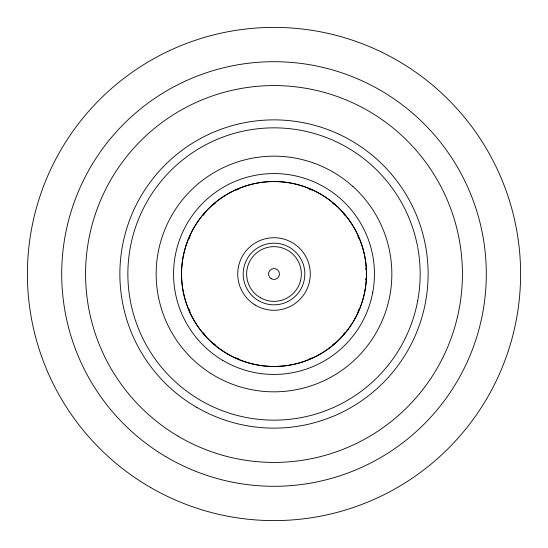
<?xml version="1.0" encoding="UTF-8"?>
<svg xmlns="http://www.w3.org/2000/svg" width="548" height="548" viewBox="0 0 548 548"><rect width="100%" height="100%" fill="white"/><g stroke="black" fill="none" stroke-linecap="round" stroke-linejoin="round"><path stroke-width="0.82" d="M372.763 292.276L372.661 292.817M417.72 300.599L417.569 301.386A146.145 146.145 0 0 1 193.136 395.731A146.145 146.145 0 0 1 193.136 152.269A146.145 146.145 0 0 1 417.576 246.614M358.118 312.374A92.379 92.379 0 0 0 356.049 231.379A92.913 92.913 0 0 0 342.637 212.035A91.817 91.817 0 0 0 332.383 202.287A92.907 92.907 0 0 0 312.381 189.868M312.374 189.889A92.359 92.359 0 0 0 231.386 191.958A92.893 92.893 0 0 0 212.035 205.363A91.79 91.79 0 0 0 202.287 215.617A92.893 92.893 0 0 0 189.868 235.619M189.889 235.626A92.359 92.359 0 0 0 191.958 316.614A92.893 92.893 0 0 0 205.363 335.965A91.79 91.79 0 0 0 215.617 345.713A92.893 92.893 0 0 0 235.619 358.132M235.626 358.111A92.359 92.359 0 0 0 316.614 356.042A92.907 92.907 0 0 0 335.965 342.637A91.817 91.817 0 0 0 345.713 332.383M358.132 312.381A92.913 92.913 0 0 1 345.713 332.383M365.845 278.329A91.859 91.859 0 0 1 365.769 279.775M358.899 309.291A91.859 91.859 0 0 1 357.967 311.449M357.967 236.551A91.859 91.859 0 0 1 358.899 238.709M365.769 268.225A91.859 91.859 0 0 1 365.845 269.671M343.295 213.549A92.393 92.393 0 0 1 344.815 215.337M332.663 203.185A91.304 91.304 0 0 1 334.451 204.705M236.551 190.033A91.845 91.845 0 0 1 238.709 189.108M309.291 189.108A91.845 91.845 0 0 1 311.449 190.033M213.549 204.705A92.379 92.379 0 0 1 215.343 203.185M203.185 215.337A91.276 91.276 0 0 1 204.705 213.549M190.033 311.449A91.845 91.845 0 0 1 189.108 309.291M189.108 238.709A91.845 91.845 0 0 1 190.033 236.551M204.705 334.451A92.379 92.379 0 0 1 203.185 332.657M215.337 344.815A91.276 91.276 0 0 1 213.549 343.295M311.449 357.967A91.845 91.845 0 0 1 309.291 358.892M238.709 358.892A91.845 91.845 0 0 1 236.551 357.967M334.451 343.295A92.393 92.393 0 0 1 332.657 344.815M344.815 332.663A91.304 91.304 0 0 1 343.295 334.451M352.967 186.532A118.389 118.389 0 0 0 328.314 169.435A117.69 117.69 0 0 0 225.105 166.818A118.375 118.375 0 0 0 195.04 186.532A116.854 116.854 0 0 0 186.532 195.033A118.368 118.368 0 0 0 169.435 219.686A117.697 117.697 0 0 0 166.811 322.902A118.375 118.375 0 0 0 186.532 352.96A116.854 116.854 0 0 0 195.033 361.468A118.368 118.368 0 0 0 219.686 378.565A117.717 117.717 0 0 0 322.895 381.182A118.395 118.395 0 0 0 352.96 361.468A116.888 116.888 0 0 0 361.468 352.967A118.395 118.395 0 0 0 378.572 328.321A117.724 117.724 0 0 0 381.189 225.098A118.395 118.395 0 0 0 365.379 199.602A117.005 117.005 0 0 0 352.967 186.532M417.727 247.401A146.309 146.309 0 0 1 417.727 300.599M258.588 300.694A30.825 30.825 0 0 0 304.825 274A30.825 30.825 0 0 0 258.588 247.306A30.825 30.825 0 0 0 258.588 300.694M227.763 354.083A92.475 92.475 0 0 0 366.475 274A92.475 92.475 0 0 0 227.763 193.917A92.475 92.475 0 0 0 227.763 354.083M196.938 407.479A154.125 154.125 0 0 0 428.125 274A154.125 154.125 0 0 0 196.938 140.521A154.125 154.125 0 0 0 196.938 407.479M150.7 487.562A246.6 246.6 0 0 0 520.6 274A246.6 246.6 0 0 0 150.7 60.438A246.6 246.6 0 0 0 150.7 487.562M260.327 297.687A27.345 27.345 0 0 0 301.345 274A27.345 27.345 0 0 0 260.327 250.313A27.345 27.345 0 0 0 260.327 297.687M271.157 278.665A5.459 5.459 0 0 0 279.459 274.13A5.459 5.459 0 0 0 271.383 269.212A5.459 5.459 0 0 0 271.157 278.665M255.128 304.983A36.284 36.284 0 0 0 310.278 274.856A36.284 36.284 0 0 0 256.608 242.161A36.284 36.284 0 0 0 255.128 304.983M222.789 360.406A100.442 100.442 0 0 0 374.435 275.151A100.442 100.442 0 0 0 224.776 186.45A100.442 100.442 0 0 0 222.789 360.406M177.929 436.092A188.423 188.423 0 0 0 462.409 276.158A188.423 188.423 0 0 0 181.662 109.758A188.423 188.423 0 0 0 177.929 436.092M165.756 456.628A212.302 212.302 0 0 0 486.288 276.425A212.302 212.302 0 0 0 169.962 88.94A212.302 212.302 0 0 0 165.756 456.628"/></g></svg>
